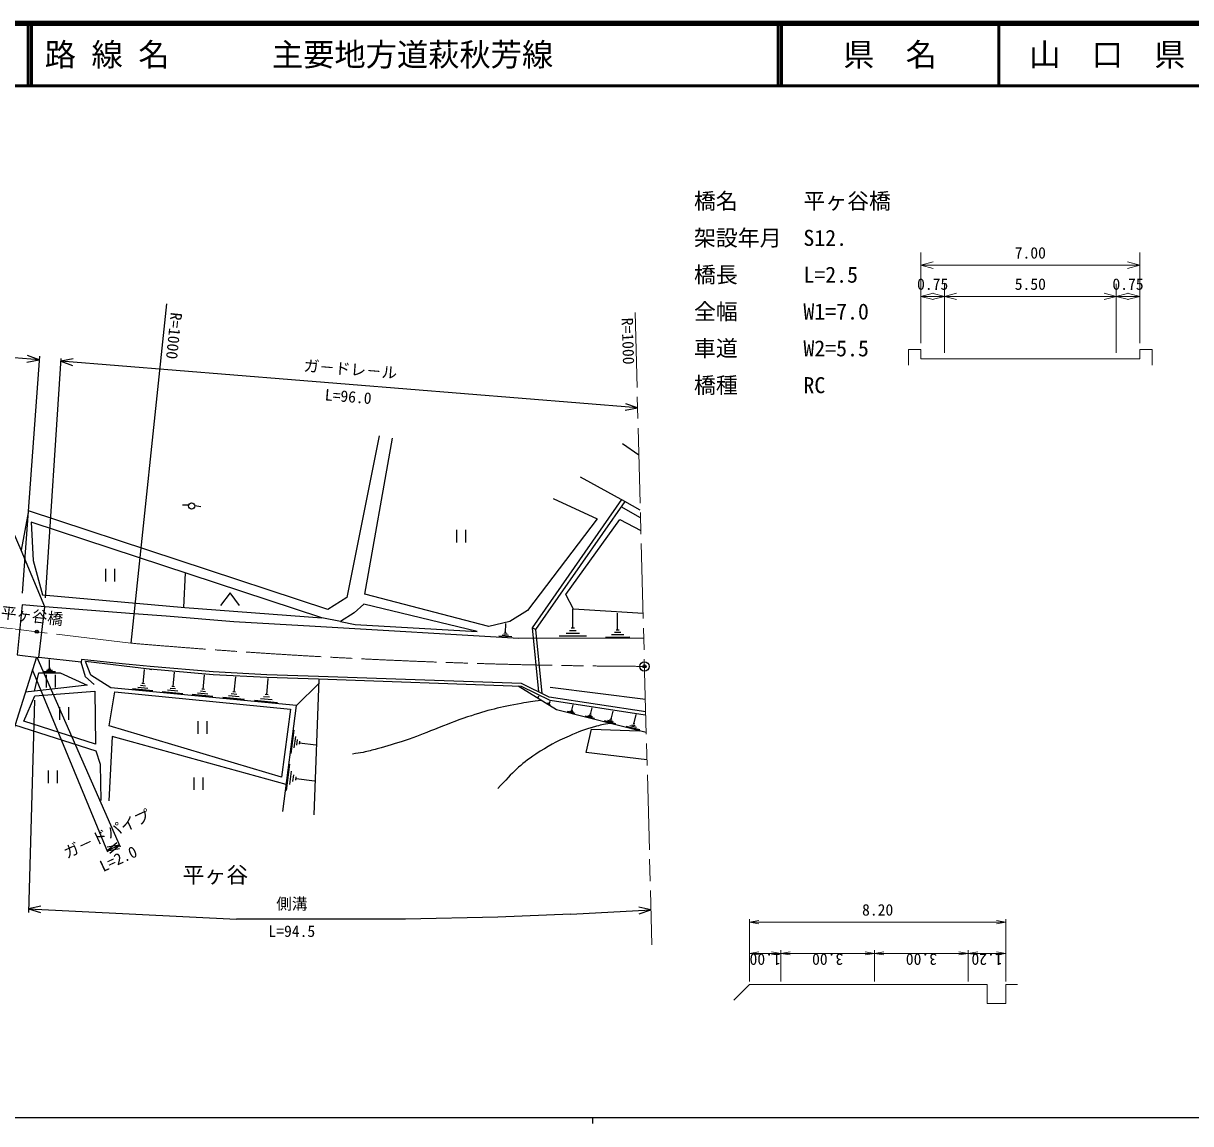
# Model space of a CAD drawing. Units: millimetres at full size, sheet at 1:1000, with parts at other scales. Extents: x 40000 to 680000, y 20000 to 380000.
# Drawn here: x 176972 to 363711, y 204000 to 380000 of the extents above; entities that cross this region are included whole.
import ezdxf
from ezdxf.enums import TextEntityAlignment as Align

# ---------------------------------------------------------------- set-up
doc = ezdxf.new("R2010")
doc.units = ezdxf.units.MM
doc.header["$LTSCALE"] = 1000
doc.header["$PDMODE"] = 32
doc.header["$PDSIZE"] = 500
doc.linetypes.add('CHAIN', pattern=[18.5, 12, -1.5, 3.5, -1.5])
for name, color, linetype, lineweight in [('M-BGD', 7, 'Continuous', 25), ('M-BMK', 2, 'CHAIN', 13), ('M-BMK-SRVR', 3, 'Continuous', 25), ('M-STR-HTXT', 7, 'Continuous', 13), ('M-TTL', 2, 'Continuous', 140), ('M-TTL-BAND', 7, 'Continuous', 25), ('M-TTL-LINE', 7, 'Continuous', 50)]:
    doc.layers.add(name, color=color, linetype=linetype, lineweight=lineweight)
doc.layers.add('M-OTRS', color=6, linetype='Continuous')
doc.layers.add('M-TTL-TXT', color=7, linetype='Continuous')
doc.styles.add('@ＭＳ ゴシック', font='')
doc.styles.add('ＭＳ ゴシック', font='')
doc.styles.get('@ＭＳ ゴシック').set_extended_font_data('@MS Gothic')
doc.styles.get('ＭＳ ゴシック').set_extended_font_data('MS Gothic')

# ---------------------------------------------------------------- blocks, each defined once
blk = doc.blocks.new('open_arrow')
at = {"color": 0, "linetype": 'Continuous', "lineweight": -2}
blk.add_lwpolyline([(7.5, 1.25), (0, 0), (7.5, -1.25)], dxfattribs=at)

msp = doc.modelspace()

# ---------------------------------------------------------------- linework, layer by layer
at = {"layer": 'M-BGD'}
for p, q in [((179498, 326180), (79593, 334490)), ((199882, 335159), (194176, 280858)), ((179498, 326180), (177615, 326856)), ((179541, 326785), (176805, 288873)), ((177529, 325824), (179498, 326180)), ((180508, 288082), (183001, 326404)), ((184940, 326323), (182973, 325963)), ((275236, 318479), (182973, 325963)), ((182973, 325963), (184856, 325291)), ((273268, 318120), (275236, 318479)), ((275236, 318479), (273352, 319152)), ((275437, 310916), (272796, 312753)), ((203407, 302904), (202407, 302913)), ((205384, 302644), (204396, 302798)), ((272672, 303816), (258351, 283310)), ((273202, 303527), (258882, 283023)), ((275703, 300903), (272590, 302651)), ((246269, 298983), (246269, 296983)), ((247769, 296983), (247769, 298983)), ((190113, 292728), (190113, 290728)), ((191613, 290728), (191613, 292728)), ((202846, 292114), (202584, 286568)), ((210037, 288893), (208537, 286893)), ((211537, 286893), (210037, 288893)), ((264879, 283267), (264870, 286311)), ((254094, 282532), (254179, 283997)), ((272047, 282952), (272039, 285659)), ((254593, 282083), (253546, 282143)), ((254344, 282307), (253820, 282338)), ((254225, 282524), (253963, 282539)), ((258882, 283023), (258351, 283310)), ((258351, 283310), (259375, 273052)), ((258882, 283023), (259904, 272793)), ((265968, 282401), (263794, 282394)), ((265423, 282834), (264336, 282831)), ((265150, 283268), (264607, 283266)), ((273015, 282181), (271082, 282176)), ((272531, 282567), (271564, 282564)), ((272288, 282953), (271805, 282951)), ((255104, 281843), (253011, 281965)), ((267056, 281969), (262708, 281956)), ((273983, 281798), (270117, 281786)), ((179062, 278605), (170814, 252559)), ((179135, 278596), (192468, 248262)), ((186196, 277809), (179469, 278554)), ((190491, 247428), (178428, 276603)), ((181636, 276476), (180665, 276476)), ((181393, 276670), (180908, 276670)), ((181272, 276864), (181029, 276864)), ((181150, 276864), (181150, 278222)), ((196148, 274359), (196366, 276655)), ((182121, 276282), (180180, 276282)), ((180629, 275785), (180629, 273785)), ((182129, 273785), (182129, 275785)), ((200924, 273906), (201142, 276204)), ((205735, 273460), (205956, 275782)), ((210709, 273035), (210940, 275468)), ((215902, 272608), (216147, 275193)), ((223486, 253421), (224293, 275071)), ((178767, 273182), (177285, 272994)), ((197695, 273219), (194415, 273531)), ((196906, 273625), (195266, 273781)), ((196527, 273992), (195707, 274070)), ((196353, 274340), (195943, 274379)), ((202471, 272766), (199189, 273077)), ((201682, 273172), (200041, 273328)), ((201303, 273539), (200482, 273617)), ((201129, 273887), (200719, 273926)), ((206502, 272717), (204843, 272875)), ((206119, 273089), (205289, 273167)), ((205943, 273440), (205528, 273479)), ((211111, 272646), (210242, 272729)), ((210926, 273014), (210492, 273056)), ((224268, 274400), (220643, 270888)), ((276476, 271856), (261256, 273776)), ((178782, 271761), (177793, 237796)), ((207300, 272307), (203982, 272622)), ((212348, 271827), (208872, 272157)), ((211512, 272257), (209774, 272422)), ((217643, 271324), (213950, 271675)), ((216755, 271781), (214908, 271957)), ((216328, 272194), (215405, 272282)), ((216133, 272586), (215671, 272629)), ((259447, 272094), (259219, 272234)), ((259333, 272164), (259473, 272392)), ((261229, 270998), (260817, 271251)), ((261152, 271102), (260945, 271229)), ((261125, 271175), (261022, 271239)), ((261125, 271232), (261073, 271264)), ((261099, 271248), (261277, 271537)), ((264729, 270115), (264944, 270967)), ((182743, 270614), (182743, 268614)), ((184243, 268614), (184243, 270614)), ((265246, 269596), (264028, 269903)), ((264972, 269794), (264363, 269948)), ((264850, 269955), (264546, 270031)), ((264805, 270096), (264653, 270134)), ((268345, 268814), (266842, 269193)), ((268007, 269059), (267256, 269249)), ((267857, 269257), (267482, 269351)), ((267801, 269431), (267613, 269478)), ((267707, 269454), (267973, 270506)), ((271003, 268723), (271324, 269995)), ((274649, 267915), (275032, 269431)), ((204886, 268375), (204886, 266375)), ((206386, 266375), (206386, 268375)), ((271774, 267949), (269957, 268407)), ((271365, 268245), (270457, 268475)), ((271184, 268484), (270730, 268599)), ((271116, 268695), (270889, 268752)), ((275568, 266992), (273403, 267538)), ((275082, 267345), (273999, 267618)), ((274865, 267630), (274324, 267766)), ((274785, 267880), (274514, 267949)), ((219818, 263225), (220289, 266925)), ((220306, 264103), (220541, 265953)), ((220735, 264519), (220852, 265444)), ((221134, 264703), (221193, 265165)), ((221164, 264934), (223753, 264604)), ((219059, 257271), (219596, 261482)), ((180924, 260469), (180924, 258469)), ((182424, 258469), (182424, 260469)), ((219615, 258270), (219883, 260376)), ((220103, 258743), (220237, 259796)), ((204233, 259373), (204233, 257373)), ((205733, 257373), (205733, 259373)), ((220557, 258952), (220624, 259479)), ((220591, 259216), (223539, 258840)), ((192340, 248553), (190370, 248209)), ((191933, 248935), (190398, 247652)), ((192340, 248553), (190398, 247652)), ((190806, 247270), (192340, 248553)), ((190398, 247652), (192369, 247995)), ((179765, 238805), (177810, 238385)), ((177810, 238385), (211054, 236710)), ((177810, 238385), (179713, 237771)), ((264575, 237524), (277371, 238203)), ((277371, 238203), (275415, 238617)), ((275470, 237583), (277371, 238203))]:
    msp.add_line(p, q, dxfattribs=at)
for points in [[(233912, 314041), (228742, 288184), (225676, 286227), (177819, 302025), (176613, 295718)], [(261723, 304019), (268773, 300748), (257622, 286087), (254810, 284303), (251415, 283546), (231582, 288698), (236001, 313649)], [(180432, 286675), (176613, 295718), (171483, 307412)], [(275671, 302104), (273202, 303527), (266087, 307405)], [(276111, 285594), (264994, 286279), (263761, 288632), (272409, 300659), (275757, 298868)], [(227708, 284316), (224716, 284904), (178235, 300228), (178520, 294097), (180052, 288606), (202780, 286550), (224716, 284904)], [(276215, 281676), (256261, 281617), (223645, 283516), (210664, 284260), (199796, 285169), (194668, 285537), (180432, 286675)], [(276529, 269859), (261090, 272211), (256639, 274394), (224207, 275524), (215948, 275799), (207351, 276262), (197266, 277146), (192756, 277577), (186284, 278263), (186196, 277809)], [(188307, 274261), (186893, 275462), (186196, 277809)], [(276454, 269365), (261269, 271678), (256649, 273943), (224192, 275074), (215928, 275350), (207319, 275813), (197224, 276698), (197533, 276668), (186913, 277925)], [(218484, 253939), (220643, 270888), (190954, 273709), (187785, 275756), (186913, 277925)], [(276617, 266573), (262241, 270199), (256124, 273962)], [(189417, 255688), (189313, 261445), (188630, 263569), (175619, 267732)], [(276733, 262190), (267005, 263381), (267841, 267123), (275475, 266860)], [(219034, 258257), (191162, 265910), (190669, 255637)], [(264575, 237524), (252896, 237011), (238098, 236686), (211054, 236710)]]:
    msp.add_lwpolyline(points, dxfattribs=at)
for points in [[(179469, 278554), (180432, 286675), (176757, 287007), (175969, 278992)], [(249583, 282702), (231431, 287077), (229911, 285712), (227708, 284316), (230035, 283850)], [(187200, 274115), (178767, 273182), (179450, 276132), (182850, 276132)], [(188536, 264721), (177054, 268362), (178818, 272450), (188424, 273165)], [(218251, 259429), (190685, 267654), (191592, 273059), (219692, 270325)]]:
    msp.add_lwpolyline(points, close=True, dxfattribs=at)
msp.add_circle((203896, 302800), 500, dxfattribs=at)
for points, knots in [([(259831, 271682), (258313, 271512), (257876, 271427), (256630, 271218), (253217, 270647), (251330, 270126), (248039, 269058), (245943, 268378), (244823, 267845), (242761, 267071), (240913, 266377), (239903, 265915), (238028, 265298), (236298, 264729), (235318, 264443), (233563, 263958), (232702, 263720), (232226, 263556), (231350, 263387), (230673, 263256), (230433, 263220), (229604, 263122)], [0, 0, 0, 0, 1, 1, 1, 2, 2, 2, 3, 3, 3, 4, 4, 4, 5, 5, 5, 6, 6, 6, 7, 7, 7, 7]), ([(270865, 268024), (269667, 267829), (269301, 267743), (268317, 267487), (266696, 267063), (265831, 266663), (264294, 265997), (262120, 265054), (260932, 264420), (258959, 263108), (256284, 261329), (255428, 260304), (252851, 257603)], [0, 0, 0, 0, 1, 1, 1, 2, 2, 2, 3, 3, 3, 4, 4, 4, 4])]:
    msp.add_open_spline(points, degree=3, knots=knots, dxfattribs=at)
at = {"layer": 'M-BMK'}
msp.add_line((274829, 333764), (277520, 232614), dxfattribs=at)
msp.add_lwpolyline([(194176, 280858), (179121, 282683), (176639, 282984), (122644, 289402), (75301, 295205)], dxfattribs=at)
msp.add_arc((280382, 1277136), 1000000, 265.05464, 269.76815, dxfattribs=at)
at = {"layer": 'M-BMK-SRVR'}
msp.add_circle((276335, 277144), 750, dxfattribs=at)
msp.add_point((276335, 277144), dxfattribs=at)
msp.add_point((276335, 277144), dxfattribs=at)
at = {"layer": 'M-OTRS'}
msp.add_point((179121, 282683), dxfattribs=at)
msp.add_point((179121, 282683), dxfattribs=at)
msp.add_point((179121, 282683), dxfattribs=at)
at = {"layer": 'M-STR-HTXT'}
for p, q in [((320563, 328823), (320563, 343323)), ((322494, 341841), (320563, 341323)), ((355563, 341323), (353631, 341841)), ((355563, 328823), (355563, 343323)), ((320563, 341323), (355563, 341323)), ((320563, 341323), (322494, 340806)), ((353631, 340806), (355563, 341323)), ((324313, 327323), (324313, 338323)), ((351813, 327323), (351813, 338323)), ((322494, 336841), (320563, 336323)), ((320563, 336323), (324313, 336323)), ((320563, 336323), (322494, 335806)), ((324313, 336323), (322381, 336841)), ((322381, 335806), (324313, 336323)), ((326244, 336841), (324313, 336323)), ((324313, 336323), (351813, 336323)), ((324313, 336323), (326244, 335806)), ((351813, 336323), (349881, 336841)), ((349881, 335806), (351813, 336323)), ((353744, 336841), (351813, 336323)), ((351813, 336323), (355563, 336323)), ((351813, 336323), (353744, 335806)), ((355563, 336323), (353631, 336841)), ((353631, 335806), (355563, 336323)), ((318563, 327823), (320563, 327823)), ((318563, 327823), (318563, 325323)), ((320563, 326323), (320563, 327823)), ((355563, 326323), (355563, 327823)), ((355563, 327823), (357563, 327823)), ((357563, 327823), (357563, 325323)), ((320563, 326323), (324313, 326323)), ((324313, 326323), (351813, 326323)), ((351813, 326323), (355563, 326323)), ((293140, 226732), (293140, 236732)), ((334140, 236232), (293140, 236232)), ((334140, 226732), (334140, 236732)), ((293140, 226732), (293140, 231732)), ((298140, 226732), (298140, 231732)), ((313140, 226732), (313140, 231732)), ((328140, 226732), (328140, 231732)), ((334140, 226732), (334140, 231732)), ((298140, 231232), (293140, 231232)), ((313140, 231232), (298140, 231232)), ((328140, 231232), (313140, 231232)), ((334140, 231232), (328140, 231232)), ((293140, 226232), (290640, 223732)), ((331140, 226232), (293140, 226232)), ((331140, 226232), (331140, 223232)), ((335997, 226232), (334140, 226232)), ((334140, 226232), (334140, 223232)), ((334140, 223232), (331140, 223232))]:
    msp.add_line(p, q, dxfattribs=at)
at = {"layer": 'M-TTL'}
msp.add_line((680000, 380000), (40000, 380000), dxfattribs=at)
at = {"layer": 'M-TTL-BAND'}
for p, q in [((40000, 205000), (579000, 205000)), ((268000, 205000), (268000, 204000))]:
    msp.add_line(p, q, dxfattribs=at)
at = {"layer": 'M-TTL-LINE'}
for p, q in [((177750, 380000), (177750, 370000)), ((178250, 380000), (178250, 370000)), ((297750, 380000), (297750, 370000)), ((298250, 380000), (298250, 370000)), ((333000, 380000), (333000, 370000)), ((40000, 370000), (680000, 370000))]:
    msp.add_line(p, q, dxfattribs=at)

# ---------------------------------------------------------------- block references
at = {"layer": 'M-STR-HTXT', "xscale": 200, "yscale": 200}
for p in [(293140, 236232), (293140, 231232), (298140, 231232), (313140, 231232), (328140, 231232)]:
    msp.add_blockref('open_arrow', p, dxfattribs=at)
at = {"layer": 'M-STR-HTXT', "xscale": 200, "yscale": 200, "rotation": 180}
for p in [(334140, 236232), (298140, 231232), (313140, 231232), (328140, 231232), (334140, 231232)]:
    msp.add_blockref('open_arrow', p, dxfattribs=at)

# ---------------------------------------------------------------- texts
at = {"layer": 'M-BGD', "style": 'ＭＳ ゴシック'}
for rotation, p in [(264.001, (200020, 333888)), (271.771, (272129, 332861))]:
    msp.add_text('R=1000', height=1833, rotation=rotation, dxfattribs=at).set_placement(p, align=Align.BOTTOM_LEFT)
for s, rotation, p in [('ガ－ドレ－ル', 355.363, (229185, 323218)), ('ガ－ドパイプ', 24.894, (190948, 249009)), ('側溝', 359.949, (219923, 237702))]:
    msp.add_text(s, height=1833, rotation=rotation, dxfattribs=at).set_placement(p, align=Align.BOTTOM_CENTER)
at = {"layer": 'M-BGD', "style": '@ＭＳ ゴシック'}
for s, rotation, p in [('L=96.0', 355.363, (229023, 321225)), ('L=2.0', 24.894, (191790, 247195)), ('L=94.5', 359.949, (219921, 235702))]:
    msp.add_text(s, height=1833, rotation=rotation, dxfattribs=at).set_placement(p, align=Align.TOP_CENTER)
at = {"layer": 'M-BGD', "style": 'ＭＳ ゴシック'}
msp.add_text('平ヶ谷橋', height=1833, rotation=353.408, dxfattribs=at).set_placement((178351, 285239), align=Align.MIDDLE_CENTER)
msp.add_text('平ヶ谷', height=2566, dxfattribs=at).set_placement((207693, 243800), align=Align.MIDDLE_CENTER)
at = {"layer": 'M-STR-HTXT', "style": 'ＭＳ ゴシック'}
for s, p in [('橋名\u3000\u3000\u3000平ヶ谷橋', (284259, 349527)), ('架設年月\u3000S12.', (284259, 343636)), ('橋長\u3000\u3000\u3000L=2.5', (284259, 337745)), ('全幅\u3000\u3000\u3000W1=7.0', (284259, 331854)), ('車道\u3000\u3000\u3000W2=5.5', (284259, 325962)), ('橋種\u3000\u3000\u3000RC', (284259, 320071))]:
    msp.add_text(s, height=2566, dxfattribs=at).set_placement(p, align=Align.BOTTOM_LEFT)
for s, p in [('7.00', (338063, 341823)), ('0.75', (322438, 336823)), ('5.50', (338063, 336823)), ('0.75', (353688, 336823)), ('8.20', (313640, 236732))]:
    msp.add_text(s, height=1833, dxfattribs=at).set_placement(p, align=Align.BOTTOM_CENTER)
for s, p in [('1.00', (295640, 231732)), ('3.00', (305640, 231732)), ('3.00', (320640, 231732)), ('1.20', (331140, 231732))]:
    msp.add_text(s, height=1833, rotation=180, dxfattribs=at).set_placement(p, align=Align.BOTTOM_CENTER)
at = {"layer": 'M-TTL-TXT', "style": 'ＭＳ ゴシック'}
for s, p in [('路 線 名', (180380, 375000)), ('主要地方道萩秋芳線', (216734, 375000))]:
    msp.add_text(s, height=3666, dxfattribs=at).set_placement(p, align=Align.MIDDLE_LEFT)
for s, p in [('県\u3000名', (315625, 375000)), ('山\u3000口\u3000県', (350375, 375000))]:
    msp.add_text(s, height=3666, dxfattribs=at).set_placement(p, align=Align.MIDDLE_CENTER)

doc.saveas('drawing.dxf')
